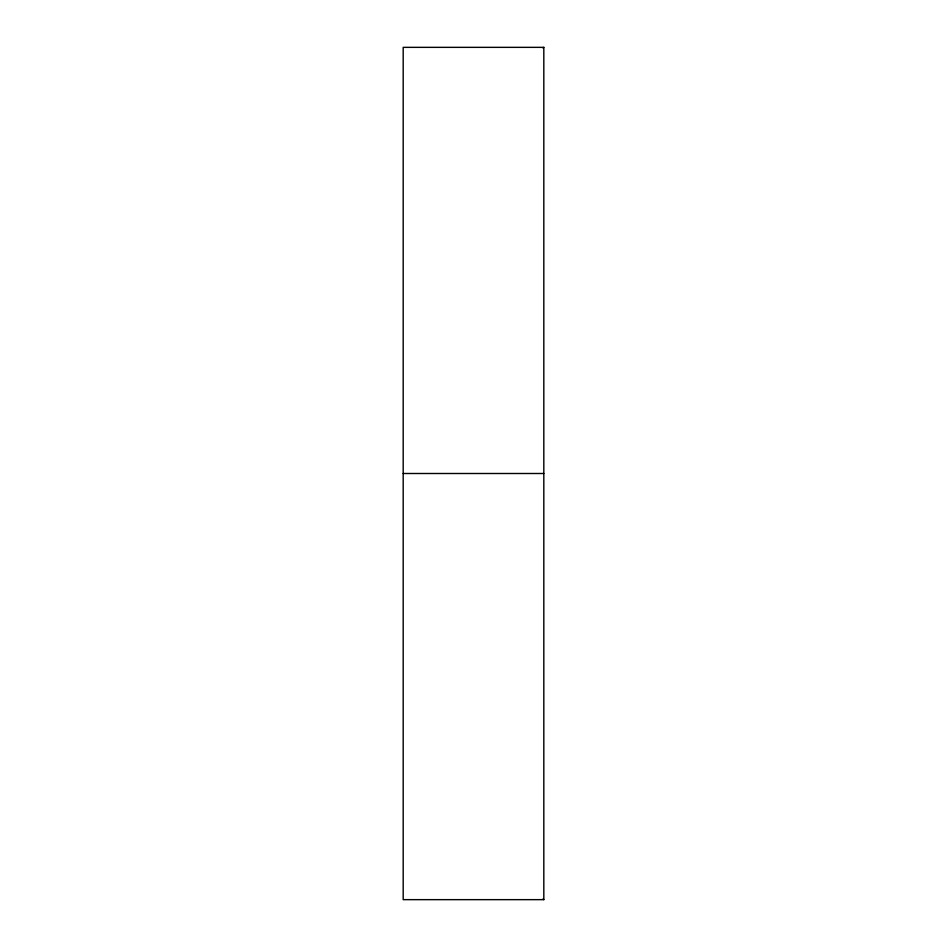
<?xml version="1.0" encoding="UTF-8"?>
<svg xmlns="http://www.w3.org/2000/svg" width="947" height="947" viewBox="0 0 947 947"><rect width="100%" height="100%" fill="white"/><g stroke="black" fill="none" stroke-linecap="round" stroke-linejoin="round"><path stroke-width="1.42" d="M543.081 48.084L543.815 47.35L403.185 47.35L403.185 899.65L543.815 899.65L543.815 47.35M403.185 473.5L543.815 473.5M543.081 898.916L543.815 899.65"/></g></svg>
